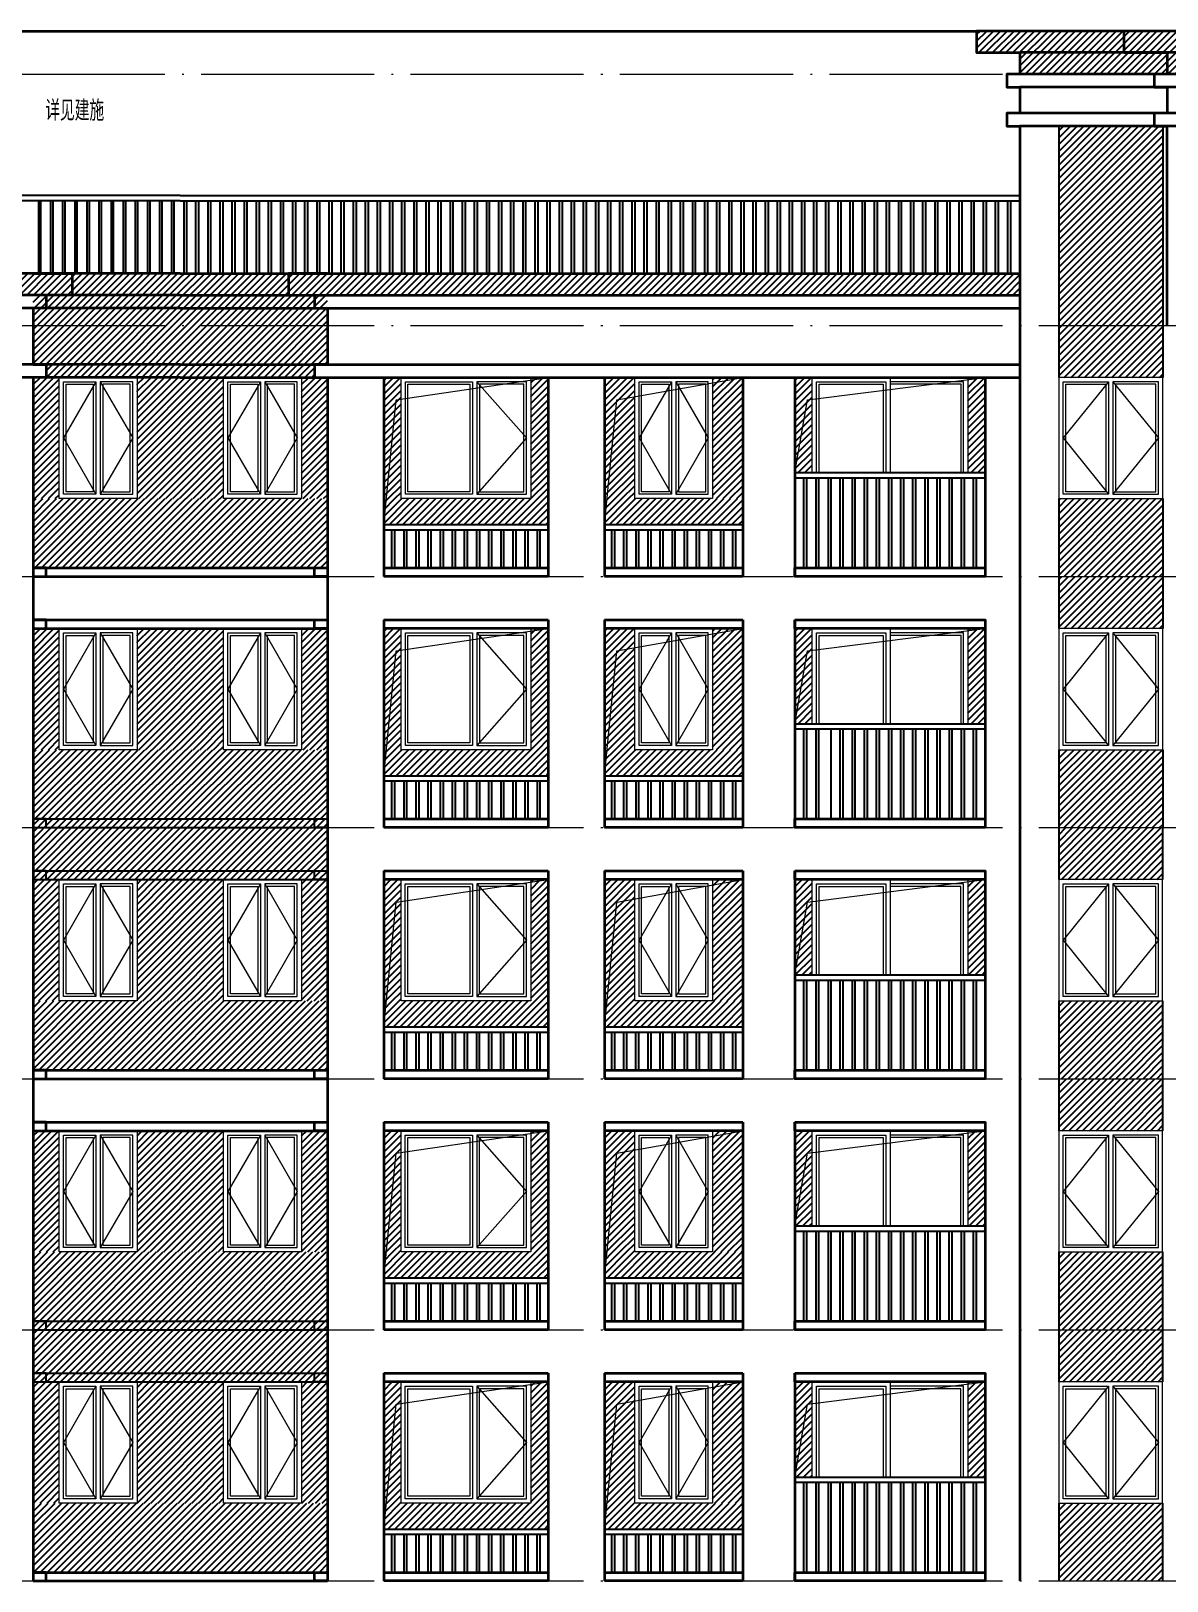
# Model space of a CAD drawing. Extents: x 27938 to 725830, y -209821 to 1628073.
# Drawn here: x 297791 to 310917, y 54940 to 72840 of the extents above; entities that cross this region are included whole.
import ezdxf
from ezdxf.xclip import XClip

# ---------------------------------------------------------------- set-up
doc = ezdxf.new("R2010")
doc.units = 0
doc.header["$LTSCALE"] = 1000
doc.header["$MEASUREMENT"] = 0
doc.header["$XCLIPFRAME"] = 0
doc.linetypes.add('DOTE', pattern=[2.42, 2, -0.2, 0.02, -0.2])
for name, color, linetype in [('3-剖面填充（细）', 250, 'Continuous'), ('PUB_TEXT', 4, 'Continuous'), ('Stair-栏杆', 142, 'Continuous')]:
    doc.layers.add(name, color=color, linetype=linetype)
for name, color, linetype, lineweight in [('DOTE', 19, 'DOTE', 9), ('WINDOW', 144, 'Continuous', 15), ('立面-中轮廓线', 213, 'Continuous', 35), ('立面-普通轮廓', 7, 'Continuous', 18), ('立面-洞口示意', 152, 'Continuous', 13), ('立面-窗开启线', 250, 'Continuous', 13)]:
    doc.layers.add(name, color=color, linetype=linetype, lineweight=lineweight)
doc.styles.add('_TCH_AXIS', font='COMPLEX', dxfattribs={"bigfont": 'GBCBIG'})
pattern_1 = [(45, (-276178.246, 5800), (-39.2886205, 39.2886205), [])]
pattern_2 = [(45, (-276228.246, 5800), (-39.2886205, 39.2886205), [])]
pattern_3 = [(45, (-240617.81, 31264.28), (-39.2886205, 39.2886205), [])]
pattern_4 = [(45, (-240667.81, 31264.28), (-39.2886205, 39.2886205), [])]
pattern_5 = [(45, (-240617.81, 34164.28), (-39.2886205, 39.2886205), [])]
pattern_6 = [(45, (-240667.81, 34164.28), (-39.2886205, 39.2886205), [])]
pattern_7 = [(45, (-151149.965, 23764.28), (-39.2886205, 39.2886205), [])]

# ---------------------------------------------------------------- blocks, each defined once
blk = doc.blocks.new('HFHCDSFFDGD')
at = {"layer": '3-剖面填充（细）'}
h = blk.add_hatch(dxfattribs=at)
h.set_pattern_fill('ANSI31', color=256, scale=35)
h.set_pattern_definition([(45, (-274079.86, 7223), (-39.2886205, 39.2886205), [])])
h.paths.add_polyline_path([(275306, 40476), (275306, 41076), (274106, 41076), (274106, 40476)])
h = blk.add_hatch(dxfattribs=at)
h.set_pattern_fill('ANSI31', color=256, scale=35)
h.set_pattern_definition([(45, (-280729.78, 5723), (-39.2886205, 39.2886205), [])])
h.paths.add_polyline_path([(262556, 39076), (262256, 39076), (262256, 40476), (262556, 40476)])
h = blk.add_hatch(dxfattribs=at)
h.set_pattern_fill('ANSI31', color=256, scale=35)
h.set_pattern_definition([(45, (-279529.876, 5723), (-39.2886205, 39.2886205), [])])
h.paths.add_polyline_path([(264457, 39076), (263456, 39076), (263456, 40476), (264456, 40476)])
h = blk.add_hatch(dxfattribs=at)
h.set_pattern_fill('ANSI31', color=256, scale=35)
h.set_pattern_definition([(45, (-277629.48, 5723), (-39.2886205, 39.2886205), [])])
h.paths.add_polyline_path([(265657, 39076), (265357, 39076), (265356, 40476), (265656, 40476)])
h = blk.add_hatch(dxfattribs=at)
h.set_pattern_fill('ANSI31', color=256, scale=35)
h.set_pattern_definition(pattern_1)
h.paths.add_polyline_path([(266306, 39076), (266506, 39076), (266506, 40476), (266306, 40476)])
h = blk.add_hatch(dxfattribs=at)
h.set_pattern_fill('ANSI31', color=256, scale=35)
h.set_pattern_definition(pattern_1)
h.paths.add_polyline_path([(268006, 39076), (268206, 39076), (268206, 40476), (268006, 40476)])
h = blk.add_hatch(dxfattribs=at)
h.set_pattern_fill('ANSI31', color=256, scale=35)
h.set_pattern_definition(pattern_2)
h.paths.add_polyline_path([(268856, 39076), (269206, 39076), (269206, 40476), (268856, 40476)])
h = blk.add_hatch(dxfattribs=at)
h.set_pattern_fill('ANSI31', color=256, scale=35)
h.set_pattern_definition([(45, (-274978.28, 5800), (-39.2886205, 39.2886205), [])])
h.paths.add_polyline_path([(270106, 39076), (270456, 39076), (270456, 40476), (270106, 40476)])
h = blk.add_hatch(dxfattribs=at)
h.set_pattern_fill('ANSI31', color=256, scale=35)
h.set_pattern_definition([(45, (-274178.246, 5800), (-39.2886205, 39.2886205), [])])
h.paths.add_polyline_path([(271056, 39376), (271256, 39376), (271256, 40476), (271056, 40476)])
h = blk.add_hatch(dxfattribs=at)
h.set_pattern_fill('ANSI31', color=256, scale=35)
h.set_pattern_definition([(45, (-272178.246, 5800), (-39.2886205, 39.2886205), [])])
h.paths.add_polyline_path([(273056, 39376), (273256, 39376), (273256, 40476), (273056, 40476)])
h = blk.add_hatch(dxfattribs=at)
h.set_pattern_fill('ANSI31', color=256, scale=35)
h.set_pattern_definition([(45, (-280729.78, 4923), (-39.2886205, 39.2886205), [])])
h.paths.add_polyline_path([(265657, 38276), (262256, 38276), (262256, 39076), (265656, 39076)])
h = blk.add_hatch(dxfattribs=at)
h.set_pattern_fill('ANSI31', color=256, scale=35)
h.set_pattern_definition(pattern_1)
h.paths.add_polyline_path([(266306, 38776), (268206, 38776), (268206, 39076), (266306, 39076)])
h = blk.add_hatch(dxfattribs=at)
h.set_pattern_fill('ANSI31', color=256, scale=35)
h.set_pattern_definition(pattern_2)
h.paths.add_polyline_path([(268856, 38776), (270456, 38776), (270456, 39076), (268856, 39076)])
h = blk.add_hatch(dxfattribs=at)
h.set_pattern_fill('ANSI31', color=256, scale=35)
h.set_pattern_definition([(45, (-274079.86, 4923), (-39.2886205, 39.2886205), [])])
h.paths.add_polyline_path([(275306, 38176), (275306, 39076), (274107, 39076), (274106, 38176)])
for p, q in [((274106, 41076), (274106, 40476)), ((275306, 41076), (275306, 40476)), ((274106, 39076), (274106, 38176)), ((275306, 39076), (275306, 38176))]:
    blk.add_line(p, q, dxfattribs=at)
blk = doc.blocks.new('A$C318717E3')
at = {"layer": 'WINDOW'}
for points in [[(50, 1350), (425, 1350), (425, 50), (50, 50)], [(850, 1350), (475, 1350), (475, 50), (850, 50)]]:
    blk.add_lwpolyline(points, close=True, dxfattribs=at)
at = {"layer": 'WINDOW', "color": 250}
for points in [[(80, 1320), (395, 1320), (395, 80), (80, 80)], [(820, 1320), (505, 1320), (505, 80), (820, 80)]]:
    blk.add_lwpolyline(points, close=True, dxfattribs=at)
at = {"layer": '立面-普通轮廓'}
blk.add_lwpolyline([(0, 1400), (900, 1400), (900, 0), (0, 0)], close=True, dxfattribs=at)
at = {"layer": '立面-窗开启线', "color": 251, "ltscale": 0.5, "true_color": 0x636466}
for points in [[(425, 1350), (50, 700), (425, 50)], [(475, 1350), (850, 700), (475, 50)]]:
    blk.add_lwpolyline(points, dxfattribs=at)
blk = doc.blocks.new('A$C4731409C')
at = {"layer": 'WINDOW'}
for points in [[(-1450, 1350), (-675, 1350), (-675, 50), (-1450, 50)], [(-50, 1350), (-625, 1350), (-625, 50), (-50, 50)]]:
    blk.add_lwpolyline(points, close=True, dxfattribs=at)
at = {"layer": 'WINDOW', "color": 250}
for points in [[(-1420, 1320), (-705, 1320), (-705, 80), (-1420, 80)], [(-80, 1320), (-595, 1320), (-595, 80), (-80, 80)]]:
    blk.add_lwpolyline(points, close=True, dxfattribs=at)
at = {"layer": '立面-普通轮廓'}
blk.add_lwpolyline([(-1500, 1400), (0, 1400), (0, 0), (-1500, 0)], close=True, dxfattribs=at)
at = {"layer": '立面-窗开启线', "color": 251, "ltscale": 0.5, "true_color": 0x636466}
blk.add_lwpolyline([(-625, 1350), (-50, 700), (-625, 50)], dxfattribs=at)
blk = doc.blocks.new('A$C2CF43C8D')
at = {"layer": 'WINDOW'}
blk.add_line((900, 2300), (900, 0), dxfattribs=at)
for points in [[(50, 2250), (850, 2250), (850, 50), (50, 50)], [(1750, 2250), (900, 2250), (900, 50), (1750, 50)]]:
    blk.add_lwpolyline(points, close=True, dxfattribs=at)
at = {"layer": 'WINDOW', "color": 250}
blk.add_lwpolyline([(80, 2220), (820, 2220), (820, 80), (80, 80)], close=True, dxfattribs=at)
blk.add_lwpolyline([(900, 80), (1720, 80), (1720, 2220), (900, 2220)], dxfattribs=at)
at = {"layer": '立面-普通轮廓'}
blk.add_lwpolyline([(0, 2300), (1800, 2300), (1800, 0), (0, 0)], close=True, dxfattribs=at)
blk = doc.blocks.new('A$C1B273453')
at = {"layer": 'WINDOW'}
for points in [[(50, 1350), (575, 1350), (575, 50), (50, 50)], [(1150, 1350), (625, 1350), (625, 50), (1150, 50)]]:
    blk.add_lwpolyline(points, close=True, dxfattribs=at)
at = {"layer": 'WINDOW', "color": 250}
for points in [[(80, 1320), (545, 1320), (545, 80), (80, 80)], [(1120, 1320), (655, 1320), (655, 80), (1120, 80)]]:
    blk.add_lwpolyline(points, close=True, dxfattribs=at)
at = {"layer": '立面-普通轮廓'}
blk.add_lwpolyline([(1200, 1400), (0, 1400), (0, 0), (1200, 0)], close=True, dxfattribs=at)
at = {"layer": '立面-窗开启线', "color": 251, "ltscale": 0.5, "true_color": 0x636466}
for points in [[(575, 1350), (50, 700), (575, 50)], [(625, 1350), (1150, 700), (625, 50)]]:
    blk.add_lwpolyline(points, dxfattribs=at)
blk = doc.blocks.new('HFGHFHFHF')
at = {"layer": 'Stair-栏杆'}
for p, q in [((271056, 39376), (273256, 39376)), ((271056, 39316), (273256, 39316)), ((266306, 38776), (268206, 38776)), ((266306, 38716), (268206, 38716)), ((268856, 38776), (270456, 38776)), ((268856, 38716), (270456, 38716))]:
    blk.add_line(p, q, dxfattribs=at)
for points in [[(271161, 38276), (271161, 39316)], [(271191, 39316), (271191, 38276)], [(271301, 38276), (271301, 39316)], [(271331, 39316), (271331, 38276)], [(271441, 39316), (271441, 38276)], [(271471, 39316), (271471, 38276)], [(271581, 38276), (271581, 39316)], [(271611, 39316), (271611, 38276)], [(271721, 38276), (271721, 39316)], [(271751, 39316), (271751, 38276)], [(271861, 38276), (271861, 39316)], [(271891, 39316), (271891, 38276)], [(272001, 38276), (272001, 39316)], [(272031, 39316), (272031, 38276)], [(272141, 38276), (272141, 39316)], [(272171, 39316), (272171, 38276)], [(272281, 38276), (272281, 39316)], [(272311, 39316), (272311, 38276)], [(272421, 38276), (272421, 39316)], [(272451, 39316), (272451, 38276)], [(272561, 38276), (272561, 39316)], [(272591, 39316), (272591, 38276)], [(272701, 38276), (272701, 39316)], [(272731, 39316), (272731, 38276)], [(272841, 38276), (272841, 39316)], [(272871, 39316), (272871, 38276)], [(272981, 38276), (272981, 39316)], [(273011, 39316), (273011, 38276)], [(273121, 38276), (273121, 39316)], [(273151, 39316), (273151, 38276)], [(266401, 38276), (266401, 38716)], [(266431, 38716), (266431, 38276)], [(266541, 38276), (266541, 38716)], [(266571, 38716), (266571, 38276)], [(266681, 38276), (266681, 38716)], [(266711, 38716), (266711, 38276)], [(266821, 38276), (266821, 38716)], [(266851, 38716), (266851, 38276)], [(266961, 38276), (266961, 38716)], [(266991, 38716), (266991, 38276)], [(267101, 38276), (267101, 38716)], [(267131, 38716), (267131, 38276)], [(267241, 38276), (267241, 38716)], [(267271, 38716), (267271, 38276)], [(267381, 38276), (267381, 38716)], [(267411, 38716), (267411, 38276)], [(267521, 38276), (267521, 38716)], [(267551, 38716), (267551, 38276)], [(267661, 38276), (267661, 38716)], [(267691, 38716), (267691, 38276)], [(267801, 38276), (267801, 38716)], [(267831, 38716), (267831, 38276)], [(267941, 38276), (267941, 38716)], [(267971, 38716), (267971, 38276)], [(268081, 38276), (268081, 38716)], [(268111, 38716), (268111, 38276)], [(268941, 38276), (268941, 38716)], [(268971, 38716), (268971, 38276)], [(269081, 38276), (269081, 38716)], [(269111, 38716), (269111, 38276)], [(269221, 38276), (269221, 38716)], [(269251, 38716), (269251, 38276)], [(269361, 38276), (269361, 38716)], [(269391, 38716), (269391, 38276)], [(269501, 38276), (269501, 38716)], [(269531, 38716), (269531, 38276)], [(269641, 38276), (269641, 38716)], [(269671, 38716), (269671, 38276)], [(269781, 38276), (269781, 38716)], [(269811, 38716), (269811, 38276)], [(269921, 38276), (269921, 38716)], [(269951, 38716), (269951, 38276)], [(270061, 38276), (270061, 38716)], [(270091, 38716), (270091, 38276)], [(270201, 38276), (270201, 38716)], [(270231, 38716), (270231, 38276)], [(270341, 38276), (270341, 38716)], [(270371, 38716), (270371, 38276)]]:
    blk.add_lwpolyline(points, dxfattribs=at)
at = {"layer": '立面-中轮廓线'}
for p, q in [((262256, 41076), (262256, 38176)), ((265656, 41076), (265656, 38176)), ((273656, 41076), (273656, 38176)), ((266306, 40576), (266306, 38176)), ((268206, 40576), (268206, 38176)), ((268856, 40576), (268856, 38176)), ((270456, 40576), (270456, 38176)), ((271056, 40576), (271056, 38176)), ((273256, 40576), (273256, 38176))]:
    blk.add_line(p, q, dxfattribs=at)
for points in [[(266306, 40576), (268206, 40576)], [(268206, 40476), (266306, 40476)], [(268856, 40576), (270456, 40576)], [(270456, 40476), (268856, 40476)], [(266306, 38276), (268206, 38276)], [(268206, 38176), (266306, 38176)], [(268856, 38276), (270456, 38276)], [(270456, 38176), (268856, 38176)]]:
    blk.add_lwpolyline(points, dxfattribs=at)
for points in [[(271056, 40576), (273256, 40576), (273256, 40476), (271056, 40476)], [(271056, 38276), (273256, 38276), (273256, 38176), (271056, 38176)]]:
    blk.add_lwpolyline(points, close=True, dxfattribs=at)
for name, p in [('A$C318717E3', (262556, 39076)), ('A$C318717E3', (264456, 39076)), ('A$C4731409C', (268006, 39076)), ('A$C318717E3', (269206, 39076)), ('A$C1B273453', (274106, 39076))]:
    blk.add_blockref(name, p)
ref = blk.add_blockref('A$C2CF43C8D', (271256, 38176))
XClip(ref).set_block_clipping_path([(0, 1199.9999183439), (1800.0002853817, 2300.0000000003)])

msp = doc.modelspace()

# ---------------------------------------------------------------- hatches: boundary and pattern name
at = {"layer": '3-剖面填充（细）'}
h = msp.add_hatch(dxfattribs=at)
h.set_pattern_fill('ANSI31', color=256, scale=35)
h.set_pattern_definition([(45, (-141249.87, 26564.31), (-39.2886205, 39.2886205), [])])
h.paths.add_polyline_path([(317216.5, 72340.3), (309216.7, 72340.3), (309216.7, 72590.3), (308716.7, 72590.3), (308716.7, 72840.3), (317716.5, 72840.3), (317716.5, 72590.3), (317216.5, 72590.3)])
h = msp.add_hatch(dxfattribs=at)
h.set_pattern_fill('ANSI31', color=256, scale=35)
h.set_pattern_definition([(45, (-238519.29, 35587.28), (-39.2886205, 39.2886205), [])])
h.paths.add_polyline_path([(310866.7, 68840.3), (310866.7, 71740.3), (309667.1, 71740.3), (309666.3, 68840.3)])
h = msp.add_hatch(dxfattribs=at)
h.set_pattern_fill('ANSI31', color=256, scale=35)
h.set_pattern_definition(pattern_7)
h.paths.add_polyline_path([(290016.6, 70040.3), (289816.6, 69790.3), (289816.6, 69790.3)])
h.paths.add_polyline_path([(289816.6, 70040.3), (289816.6, 69790.3), (297816.5, 69790.3), (297816.5, 68990.3), (297966.5, 68990.3), (297966.5, 68840.3), (299516.6, 68840.3), (299516.6, 70040.3)])
h = msp.add_hatch(dxfattribs=at)
h.set_pattern_fill('ANSI31', color=256, scale=35)
h.set_pattern_definition(pattern_7)
h.paths.add_polyline_path([(309016.6, 70040.3), (309216.6, 69790.3), (309216.6, 69790.3)])
h.paths.add_polyline_path([(309216.7, 69790.3), (309216.7, 70040.3), (299516.6, 70040.3), (299516.6, 68840.3), (310916.6, 68840.3), (301216.6, 68840.3), (301066.6, 68840.3), (301066.6, 68990.3), (301216.6, 68990.3), (301216.6, 69790.3)])
h = msp.add_hatch(dxfattribs=at)
h.set_pattern_fill('ANSI31', color=256, scale=35)
h.set_pattern_definition([(45, (-245169.34, 34087.28), (-39.2886205, 39.2886205), [])])
h.paths.add_polyline_path([(298116.8, 67440.3), (297816.9, 67440.3), (297816.1, 68840.3), (298116.1, 68840.3)])
h = msp.add_hatch(dxfattribs=at)
h.set_pattern_fill('ANSI31', color=256, scale=35)
h.set_pattern_definition([(45, (-243969.44, 34087.28), (-39.2886205, 39.2886205), [])])
h.paths.add_polyline_path([(300017.1, 67440.3), (299016.8, 67440.3), (299016.1, 68840.3), (300016.3, 68840.3)])
h = msp.add_hatch(dxfattribs=at)
h.set_pattern_fill('ANSI31', color=256, scale=35)
h.set_pattern_definition([(45, (-242069.04, 34087.28), (-39.2886205, 39.2886205), [])])
h.paths.add_polyline_path([(301217.1, 67440.3), (300917.2, 67440.3), (300916.4, 68840.3), (301216.4, 68840.3)])
h = msp.add_hatch(dxfattribs=at)
h.set_pattern_fill('ANSI31', color=256, scale=35)
h.set_pattern_definition(pattern_5)
h.paths.add_polyline_path([(301866.6, 67440.3), (302066.6, 67440.3), (302066.6, 68840.3), (301866.6, 68840.3)])
h = msp.add_hatch(dxfattribs=at)
h.set_pattern_fill('ANSI31', color=256, scale=35)
h.set_pattern_definition(pattern_5)
h.paths.add_polyline_path([(303566.6, 67440.3), (303766.6, 67440.3), (303766.6, 68840.3), (303566.6, 68840.3)])
h = msp.add_hatch(dxfattribs=at)
h.set_pattern_fill('ANSI31', color=256, scale=35)
h.set_pattern_definition(pattern_6)
h.paths.add_polyline_path([(304416.6, 67440.3), (304766.6, 67440.3), (304766.6, 68840.3), (304416.6, 68840.3)])
h = msp.add_hatch(dxfattribs=at)
h.set_pattern_fill('ANSI31', color=256, scale=35)
h.set_pattern_definition([(45, (-239417.84, 34164.28), (-39.2886205, 39.2886205), [])])
h.paths.add_polyline_path([(305666.6, 67440.3), (306016.5, 67440.3), (306016.5, 68840.3), (305666.6, 68840.3)])
h = msp.add_hatch(dxfattribs=at)
h.set_pattern_fill('ANSI31', color=256, scale=35)
h.set_pattern_definition([(45, (-238617.81, 34164.28), (-39.2886205, 39.2886205), [])])
h.paths.add_polyline_path([(306616.6, 67740.3), (306816.6, 67740.3), (306816.6, 68840.3), (306616.6, 68840.3)])
h = msp.add_hatch(dxfattribs=at)
h.set_pattern_fill('ANSI31', color=256, scale=35)
h.set_pattern_definition([(45, (-236617.81, 34164.28), (-39.2886205, 39.2886205), [])])
h.paths.add_polyline_path([(308616.6, 67740.3), (308816.6, 67740.3), (308816.6, 68840.3), (308616.6, 68840.3)])
h = msp.add_hatch(dxfattribs=at)
h.set_pattern_fill('ANSI31', color=256, scale=35)
h.set_pattern_definition([(45, (-245169.34, 33287.28), (-39.2886205, 39.2886205), [])])
h.paths.add_polyline_path([(301217, 66640.3), (297816.9, 66640.3), (297816.1, 67440.3), (301216.2, 67440.3)])
h = msp.add_hatch(dxfattribs=at)
h.set_pattern_fill('ANSI31', color=256, scale=35)
h.set_pattern_definition(pattern_5)
h.paths.add_polyline_path([(301866.6, 67140.3), (303766.6, 67140.3), (303766.6, 67440.3), (301866.6, 67440.3)])
h = msp.add_hatch(dxfattribs=at)
h.set_pattern_fill('ANSI31', color=256, scale=35)
h.set_pattern_definition(pattern_6)
h.paths.add_polyline_path([(304416.6, 67140.3), (306016.6, 67140.3), (306016.6, 67440.3), (304416.6, 67440.3)])
h = msp.add_hatch(dxfattribs=at)
h.set_pattern_fill('ANSI31', color=256, scale=35)
h.set_pattern_definition([(45, (-238519.42, 33287.28), (-39.2886205, 39.2886205), [])])
h.paths.add_polyline_path([(310866.6, 66540.3), (310866.6, 67440.3), (309667, 67440.3), (309666.2, 66540.3)])
h = msp.add_hatch(dxfattribs=at)
h.set_pattern_fill('ANSI31', color=256, scale=35)
h.set_pattern_definition([(45, (-238519.42, 32687.28), (-39.2886205, 39.2886205), [])])
h.paths.add_polyline_path([(310866.6, 65940.3), (310866.6, 66540.3), (309666.7, 66540.3), (309666.2, 65940.3)])
h = msp.add_hatch(dxfattribs=at)
h.set_pattern_fill('ANSI31', color=256, scale=35)
h.set_pattern_definition([(45, (-245169.34, 31187.28), (-39.2886205, 39.2886205), [])])
h.paths.add_polyline_path([(298116.8, 64540.3), (297816.9, 64540.3), (297816.1, 65940.3), (298116.1, 65940.3)])
h = msp.add_hatch(dxfattribs=at)
h.set_pattern_fill('ANSI31', color=256, scale=35)
h.set_pattern_definition([(45, (-243969.44, 31187.28), (-39.2886205, 39.2886205), [])])
h.paths.add_polyline_path([(300017.1, 64540.3), (299016.8, 64540.3), (299016.1, 65940.3), (300016.3, 65940.3)])
h = msp.add_hatch(dxfattribs=at)
h.set_pattern_fill('ANSI31', color=256, scale=35)
h.set_pattern_definition([(45, (-242069.04, 31187.28), (-39.2886205, 39.2886205), [])])
h.paths.add_polyline_path([(301217.1, 64540.3), (300917.2, 64540.3), (300916.4, 65940.3), (301216.4, 65940.3)])
h = msp.add_hatch(dxfattribs=at)
h.set_pattern_fill('ANSI31', color=256, scale=35)
h.set_pattern_definition(pattern_3)
h.paths.add_polyline_path([(301866.6, 64540.3), (302066.6, 64540.3), (302066.6, 65940.3), (301866.6, 65940.3)])
h = msp.add_hatch(dxfattribs=at)
h.set_pattern_fill('ANSI31', color=256, scale=35)
h.set_pattern_definition(pattern_3)
h.paths.add_polyline_path([(303566.6, 64540.3), (303766.6, 64540.3), (303766.6, 65940.3), (303566.6, 65940.3)])
h = msp.add_hatch(dxfattribs=at)
h.set_pattern_fill('ANSI31', color=256, scale=35)
h.set_pattern_definition(pattern_4)
h.paths.add_polyline_path([(304416.6, 64540.3), (304766.6, 64540.3), (304766.6, 65940.3), (304416.6, 65940.3)])
h = msp.add_hatch(dxfattribs=at)
h.set_pattern_fill('ANSI31', color=256, scale=35)
h.set_pattern_definition([(45, (-239417.84, 31264.28), (-39.2886205, 39.2886205), [])])
h.paths.add_polyline_path([(305666.6, 64540.3), (306016.5, 64540.3), (306016.5, 65940.3), (305666.6, 65940.3)])
h = msp.add_hatch(dxfattribs=at)
h.set_pattern_fill('ANSI31', color=256, scale=35)
h.set_pattern_definition([(45, (-238617.81, 31264.28), (-39.2886205, 39.2886205), [])])
h.paths.add_polyline_path([(306616.6, 64840.3), (306816.6, 64840.3), (306816.6, 65940.3), (306616.6, 65940.3)])
h = msp.add_hatch(dxfattribs=at)
h.set_pattern_fill('ANSI31', color=256, scale=35)
h.set_pattern_definition([(45, (-236617.81, 31264.28), (-39.2886205, 39.2886205), [])])
h.paths.add_polyline_path([(308616.6, 64840.3), (308816.6, 64840.3), (308816.6, 65940.3), (308616.6, 65940.3)])
h = msp.add_hatch(dxfattribs=at)
h.set_pattern_fill('ANSI31', color=256, scale=35)
h.set_pattern_definition([(45, (-245169.34, 30387.28), (-39.2886205, 39.2886205), [])])
h.paths.add_polyline_path([(301217, 63740.3), (297816.9, 63740.3), (297816.1, 64540.3), (301216.2, 64540.3)])
h = msp.add_hatch(dxfattribs=at)
h.set_pattern_fill('ANSI31', color=256, scale=35)
h.set_pattern_definition(pattern_3)
h.paths.add_polyline_path([(301866.6, 64240.3), (303766.6, 64240.3), (303766.6, 64540.3), (301866.6, 64540.3)])
h = msp.add_hatch(dxfattribs=at)
h.set_pattern_fill('ANSI31', color=256, scale=35)
h.set_pattern_definition(pattern_4)
h.paths.add_polyline_path([(304416.6, 64240.3), (306016.6, 64240.3), (306016.6, 64540.3), (304416.6, 64540.3)])
h = msp.add_hatch(dxfattribs=at)
h.set_pattern_fill('ANSI31', color=256, scale=35)
h.set_pattern_definition([(45, (-238519.42, 30387.28), (-39.2886205, 39.2886205), [])])
h.paths.add_polyline_path([(310866.6, 63640.3), (310866.6, 64540.3), (309667, 64540.3), (309666.2, 63640.3)])
h = msp.add_hatch(dxfattribs=at)
h.set_pattern_fill('ANSI31', color=256, scale=35)
h.set_pattern_definition([(45, (-238267.88, 33464.28), (-39.2886205, 39.2886205), [])])
h.paths.add_polyline_path([(297816.5, 63040.3), (301216.5, 63040.3), (301216.5, 63740.3), (297816.5, 63740.3)])
h = msp.add_hatch(dxfattribs=at)
h.set_pattern_fill('ANSI31', color=256, scale=35)
h.set_pattern_definition([(45, (-238267.88, 27664.28), (-39.2886205, 39.2886205), [])])
h.paths.add_polyline_path([(297816.5, 57240.3), (301216.5, 57240.3), (301216.5, 57940.3), (297816.5, 57940.3)])

# ---------------------------------------------------------------- linework, layer by layer
at = {"color": 7}
for p, q in [((297816.5, 63740.3), (301216.5, 63740.3)), ((297816.5, 63640.3), (301216.5, 63640.3)), ((297816.5, 63140.3), (301216.5, 63140.3)), ((297816.5, 63040.3), (301216.5, 63040.3)), ((297816.5, 57940.3), (301216.5, 57940.3)), ((297816.5, 57840.3), (301216.5, 57840.3)), ((297816.5, 57340.3), (301216.5, 57340.3)), ((297816.5, 57240.3), (301216.5, 57240.3))]:
    msp.add_line(p, q, dxfattribs=at)
for points in [[(297816.5, 63640.3), (297966.5, 63640.3), (297966.5, 63740.3), (297816.5, 63740.3)], [(301216.7, 63640.3), (301066.7, 63640.3), (301066.7, 63740.3), (301216.7, 63740.3)], [(297816.5, 63040.3), (297966.5, 63040.3), (297966.5, 63140.3), (297816.5, 63140.3)], [(301216.7, 63040.3), (301066.7, 63040.3), (301066.7, 63140.3), (301216.7, 63140.3)], [(297816.5, 57840.3), (297966.5, 57840.3), (297966.5, 57940.3), (297816.5, 57940.3)], [(301216.7, 57840.3), (301066.7, 57840.3), (301066.7, 57940.3), (301216.7, 57940.3)], [(297816.5, 57240.3), (297966.5, 57240.3), (297966.5, 57340.3), (297816.5, 57340.3)], [(301216.7, 57240.3), (301066.7, 57240.3), (301066.7, 57340.3), (301216.7, 57340.3)]]:
    msp.add_lwpolyline(points, dxfattribs=at)
at = {"layer": '3-剖面填充（细）'}
for p, q in [((309666.7, 71740.3), (309666.7, 68840.3)), ((310866.7, 71740.3), (310866.7, 68840.3)), ((309666.6, 67440.3), (309666.6, 66540.3)), ((310866.6, 67440.3), (310866.6, 66540.3)), ((309666.6, 66540.3), (309666.6, 65940.3)), ((310866.6, 66540.3), (310866.6, 65940.3)), ((309666.6, 64540.3), (309666.6, 63640.3)), ((310866.6, 64540.3), (310866.6, 63640.3))]:
    msp.add_line(p, q, dxfattribs=at)
at = {"layer": 'DOTE', "linetype": 'DOTE'}
for p, q in [((270716.6, 72340.3), (328516.6, 72340.3)), ((270716.6, 69440.3), (328516.6, 69440.3)), ((270716.6, 69440.3), (328516.6, 69440.3)), ((270716.6, 66540.3), (328516.6, 66540.3)), ((270716.6, 63640.3), (328516.6, 63640.3)), ((270716.6, 60740.3), (328516.6, 60740.3)), ((270716.6, 57840.3), (328516.6, 57840.3)), ((270716.6, 54940.3), (328516.6, 54940.3))]:
    msp.add_line(p, q, dxfattribs=at)
at = {"layer": 'Stair-栏杆'}
for p, q in [((299516.6, 70940.3), (289816.6, 70940.3)), ((299516.6, 70940.3), (309216.7, 70940.3)), ((299516.6, 70880.3), (289816.6, 70880.3)), ((299516.6, 70880.3), (309216.7, 70880.3)), ((306616.7, 67740.3), (308816.7, 67740.3)), ((306616.7, 67680.3), (308816.7, 67680.3)), ((301866.8, 67140.3), (303766.8, 67140.3)), ((304416.7, 67140.3), (306016.7, 67140.3)), ((301866.8, 67080.3), (303766.8, 67080.3)), ((304416.7, 67080.3), (306016.7, 67080.3)), ((306616.7, 64840.3), (308816.7, 64840.3)), ((306616.7, 64780.3), (308816.7, 64780.3)), ((301866.8, 64240.3), (303766.8, 64240.3)), ((301866.8, 64180.3), (303766.8, 64180.3)), ((304416.7, 64240.3), (306016.7, 64240.3)), ((304416.7, 64180.3), (306016.7, 64180.3))]:
    msp.add_line(p, q, dxfattribs=at)
for points in [[(297876.6, 70880.3), (297876.6, 70040.3)], [(297906.6, 70040.3), (297906.6, 70880.3)], [(298016.6, 70880.3), (298016.6, 70040.3)], [(298046.6, 70040.3), (298046.6, 70880.3)], [(298156.6, 70880.3), (298156.6, 70040.3)], [(298186.6, 70040.3), (298186.6, 70880.3)], [(298296.6, 70880.3), (298296.6, 70040.3)], [(298326.6, 70040.3), (298326.6, 70880.3)], [(298436.6, 70880.3), (298436.6, 70040.3)], [(298466.6, 70040.3), (298466.6, 70880.3)], [(298576.6, 70880.3), (298576.6, 70040.3)], [(298606.6, 70040.3), (298606.6, 70880.3)], [(298716.6, 70880.3), (298716.6, 70040.3)], [(298746.6, 70040.3), (298746.6, 70880.3)], [(298856.6, 70880.3), (298856.6, 70040.3)], [(298886.6, 70040.3), (298886.6, 70880.3)], [(298996.6, 70880.3), (298996.6, 70040.3)], [(299026.6, 70040.3), (299026.6, 70880.3)], [(299136.6, 70880.3), (299136.6, 70040.3)], [(299166.6, 70040.3), (299166.6, 70880.3)], [(299276.6, 70880.3), (299276.6, 70040.3)], [(299306.6, 70040.3), (299306.6, 70880.3)], [(299416.6, 70880.3), (299416.6, 70040.3)], [(299446.6, 70040.3), (299446.6, 70880.3)], [(299556.6, 70880.3), (299556.6, 70040.3)], [(299586.6, 70880.3), (299586.6, 70040.3)], [(299696.6, 70040.3), (299696.6, 70880.3)], [(299726.6, 70880.3), (299726.6, 70040.3)], [(299836.6, 70040.3), (299836.6, 70880.3)], [(299866.6, 70880.3), (299866.6, 70040.3)], [(299976.6, 70040.3), (299976.6, 70880.3)], [(300006.6, 70880.3), (300006.6, 70040.3)], [(300116.6, 70040.3), (300116.6, 70880.3)], [(300146.6, 70880.3), (300146.6, 70040.3)], [(300256.6, 70040.3), (300256.6, 70880.3)], [(300286.6, 70880.3), (300286.6, 70040.3)], [(300396.6, 70040.3), (300396.6, 70880.3)], [(300426.6, 70880.3), (300426.6, 70040.3)], [(300536.6, 70040.3), (300536.6, 70880.3)], [(300566.6, 70880.3), (300566.6, 70040.3)], [(300676.6, 70040.3), (300676.6, 70880.3)], [(300706.6, 70880.3), (300706.6, 70040.3)], [(300816.6, 70040.3), (300816.6, 70880.3)], [(300846.6, 70880.3), (300846.6, 70040.3)], [(300956.6, 70040.3), (300956.6, 70880.3)], [(300986.6, 70880.3), (300986.6, 70040.3)], [(301096.6, 70040.3), (301096.6, 70880.3)], [(301126.6, 70880.3), (301126.6, 70040.3)], [(301236.6, 70040.3), (301236.6, 70880.3)], [(301266.6, 70880.3), (301266.6, 70040.3)], [(301376.6, 70040.3), (301376.6, 70880.3)], [(301406.6, 70880.3), (301406.6, 70040.3)], [(301516.6, 70040.3), (301516.6, 70880.3)], [(301546.6, 70880.3), (301546.6, 70040.3)], [(301656.6, 70040.3), (301656.6, 70880.3)], [(301686.6, 70880.3), (301686.6, 70040.3)], [(301796.6, 70040.3), (301796.6, 70880.3)], [(301826.6, 70880.3), (301826.6, 70040.3)], [(301936.6, 70040.3), (301936.6, 70880.3)], [(301966.6, 70880.3), (301966.6, 70040.3)], [(302076.6, 70040.3), (302076.6, 70880.3)], [(302106.6, 70880.3), (302106.6, 70040.3)], [(302216.6, 70040.3), (302216.6, 70880.3)], [(302246.6, 70880.3), (302246.6, 70040.3)], [(302356.6, 70040.3), (302356.6, 70880.3)], [(302386.6, 70880.3), (302386.6, 70040.3)], [(302496.6, 70040.3), (302496.6, 70880.3)], [(302526.6, 70880.3), (302526.6, 70040.3)], [(302636.6, 70040.3), (302636.6, 70880.3)], [(302666.6, 70880.3), (302666.6, 70040.3)], [(302776.6, 70040.3), (302776.6, 70880.3)], [(302806.6, 70880.3), (302806.6, 70040.3)], [(302916.6, 70040.3), (302916.6, 70880.3)], [(302946.6, 70880.3), (302946.6, 70040.3)], [(303056.6, 70040.3), (303056.6, 70880.3)], [(303086.6, 70880.3), (303086.6, 70040.3)], [(303196.6, 70040.3), (303196.6, 70880.3)], [(303226.6, 70880.3), (303226.6, 70040.3)], [(303336.6, 70040.3), (303336.6, 70880.3)], [(303366.6, 70880.3), (303366.6, 70040.3)], [(303476.6, 70040.3), (303476.6, 70880.3)], [(303506.6, 70880.3), (303506.6, 70040.3)], [(303616.6, 70040.3), (303616.6, 70880.3)], [(303646.6, 70880.3), (303646.6, 70040.3)], [(303756.6, 70040.3), (303756.6, 70880.3)], [(303786.6, 70880.3), (303786.6, 70040.3)], [(303896.6, 70040.3), (303896.6, 70880.3)], [(303926.6, 70880.3), (303926.6, 70040.3)], [(304036.6, 70040.3), (304036.6, 70880.3)], [(304066.6, 70880.3), (304066.6, 70040.3)], [(304176.6, 70040.3), (304176.6, 70880.3)], [(304206.6, 70880.3), (304206.6, 70040.3)], [(304316.6, 70040.3), (304316.6, 70880.3)], [(304346.6, 70880.3), (304346.6, 70040.3)], [(304456.6, 70040.3), (304456.6, 70880.3)], [(304486.6, 70880.3), (304486.6, 70040.3)], [(304596.6, 70040.3), (304596.6, 70880.3)], [(304626.6, 70880.3), (304626.6, 70040.3)], [(304736.6, 70040.3), (304736.6, 70880.3)], [(304766.6, 70880.3), (304766.6, 70040.3)], [(304876.6, 70040.3), (304876.6, 70880.3)], [(304906.6, 70880.3), (304906.6, 70040.3)], [(305016.6, 70040.3), (305016.6, 70880.3)], [(305046.6, 70880.3), (305046.6, 70040.3)], [(305156.6, 70040.3), (305156.6, 70880.3)], [(305186.6, 70880.3), (305186.6, 70040.3)], [(305296.6, 70040.3), (305296.6, 70880.3)], [(305326.6, 70880.3), (305326.6, 70040.3)], [(305436.6, 70040.3), (305436.6, 70880.3)], [(305466.6, 70880.3), (305466.6, 70040.3)], [(305576.6, 70040.3), (305576.6, 70880.3)], [(305606.6, 70880.3), (305606.6, 70040.3)], [(305716.6, 70040.3), (305716.6, 70880.3)], [(305746.6, 70880.3), (305746.6, 70040.3)], [(305856.6, 70040.3), (305856.6, 70880.3)], [(305886.6, 70880.3), (305886.6, 70040.3)], [(305996.6, 70040.3), (305996.6, 70880.3)], [(306026.6, 70880.3), (306026.6, 70040.3)], [(306136.6, 70040.3), (306136.6, 70880.3)], [(306166.6, 70880.3), (306166.6, 70040.3)], [(306276.6, 70040.3), (306276.6, 70880.3)], [(306306.6, 70880.3), (306306.6, 70040.3)], [(306416.6, 70040.3), (306416.6, 70880.3)], [(306446.6, 70880.3), (306446.6, 70040.3)], [(306556.6, 70040.3), (306556.6, 70880.3)], [(306586.6, 70880.3), (306586.6, 70040.3)], [(306696.6, 70040.3), (306696.6, 70880.3)], [(306726.6, 70880.3), (306726.6, 70040.3)], [(306836.6, 70040.3), (306836.6, 70880.3)], [(306866.6, 70880.3), (306866.6, 70040.3)], [(306976.6, 70040.3), (306976.6, 70880.3)], [(307006.6, 70880.3), (307006.6, 70040.3)], [(307116.6, 70040.3), (307116.6, 70880.3)], [(307146.6, 70880.3), (307146.6, 70040.3)], [(307256.6, 70040.3), (307256.6, 70880.3)], [(307286.6, 70880.3), (307286.6, 70040.3)], [(307396.6, 70040.3), (307396.6, 70880.3)], [(307426.6, 70880.3), (307426.6, 70040.3)], [(307536.6, 70040.3), (307536.6, 70880.3)], [(307566.6, 70880.3), (307566.6, 70040.3)], [(307676.6, 70040.3), (307676.6, 70880.3)], [(307706.6, 70880.3), (307706.6, 70040.3)], [(307816.6, 70040.3), (307816.6, 70880.3)], [(307846.6, 70880.3), (307846.6, 70040.3)], [(307956.6, 70040.3), (307956.6, 70880.3)], [(307986.6, 70880.3), (307986.6, 70040.3)], [(308096.6, 70040.3), (308096.6, 70880.3)], [(308126.6, 70880.3), (308126.6, 70040.3)], [(308236.6, 70040.3), (308236.6, 70880.3)], [(308266.6, 70880.3), (308266.6, 70040.3)], [(308376.6, 70040.3), (308376.6, 70880.3)], [(308406.6, 70880.3), (308406.6, 70040.3)], [(308516.6, 70040.3), (308516.6, 70880.3)], [(308546.6, 70880.3), (308546.6, 70040.3)], [(308656.6, 70040.3), (308656.6, 70880.3)], [(308686.6, 70880.3), (308686.6, 70040.3)], [(308796.6, 70040.3), (308796.6, 70880.3)], [(308826.6, 70880.3), (308826.6, 70040.3)], [(308936.6, 70040.3), (308936.6, 70880.3)], [(308966.6, 70880.3), (308966.6, 70040.3)], [(309076.6, 70040.3), (309076.6, 70880.3)], [(309106.6, 70880.3), (309106.6, 70040.3)], [(306721.7, 66640.3), (306721.7, 67680.3)], [(306751.7, 67680.3), (306751.7, 66640.3)], [(306861.7, 66640.3), (306861.7, 67680.3)], [(306891.7, 67680.3), (306891.7, 66640.3)], [(307001.7, 67680.3), (307001.7, 66640.3)], [(307031.7, 67680.3), (307031.7, 66640.3)], [(307141.7, 66640.3), (307141.7, 67680.3)], [(307171.7, 67680.3), (307171.7, 66640.3)], [(307281.7, 66640.3), (307281.7, 67680.3)], [(307311.7, 67680.3), (307311.7, 66640.3)], [(307421.7, 66640.3), (307421.7, 67680.3)], [(307451.7, 67680.3), (307451.7, 66640.3)], [(307561.7, 66640.3), (307561.7, 67680.3)], [(307591.7, 67680.3), (307591.7, 66640.3)], [(307701.7, 66640.3), (307701.7, 67680.3)], [(307731.7, 67680.3), (307731.7, 66640.3)], [(307841.7, 66640.3), (307841.7, 67680.3)], [(307871.7, 67680.3), (307871.7, 66640.3)], [(307981.7, 66640.3), (307981.7, 67680.3)], [(308011.7, 67680.3), (308011.7, 66640.3)], [(308121.7, 66640.3), (308121.7, 67680.3)], [(308151.7, 67680.3), (308151.7, 66640.3)], [(308261.7, 66640.3), (308261.7, 67680.3)], [(308291.7, 67680.3), (308291.7, 66640.3)], [(308401.7, 66640.3), (308401.7, 67680.3)], [(308431.7, 67680.3), (308431.7, 66640.3)], [(308541.7, 66640.3), (308541.7, 67680.3)], [(308571.7, 67680.3), (308571.7, 66640.3)], [(308681.7, 66640.3), (308681.7, 67680.3)], [(308711.7, 67680.3), (308711.7, 66640.3)], [(301961.8, 66640.3), (301961.8, 67080.3)], [(301991.8, 67080.3), (301991.8, 66640.3)], [(302101.8, 66640.3), (302101.8, 67080.3)], [(302131.8, 67080.3), (302131.8, 66640.3)], [(302241.8, 66640.3), (302241.8, 67080.3)], [(302271.8, 67080.3), (302271.8, 66640.3)], [(302381.8, 66640.3), (302381.8, 67080.3)], [(302411.8, 67080.3), (302411.8, 66640.3)], [(302521.8, 66640.3), (302521.8, 67080.3)], [(302551.8, 67080.3), (302551.8, 66640.3)], [(302661.8, 66640.3), (302661.8, 67080.3)], [(302691.8, 67080.3), (302691.8, 66640.3)], [(302801.8, 66640.3), (302801.8, 67080.3)], [(302831.8, 67080.3), (302831.8, 66640.3)], [(302941.8, 66640.3), (302941.8, 67080.3)], [(302971.8, 67080.3), (302971.8, 66640.3)], [(303081.8, 66640.3), (303081.8, 67080.3)], [(303111.8, 67080.3), (303111.8, 66640.3)], [(303221.8, 66640.3), (303221.8, 67080.3)], [(303251.8, 67080.3), (303251.8, 66640.3)], [(303361.8, 66640.3), (303361.8, 67080.3)], [(303391.8, 67080.3), (303391.8, 66640.3)], [(303501.8, 66640.3), (303501.8, 67080.3)], [(303531.8, 67080.3), (303531.8, 66640.3)], [(303641.8, 66640.3), (303641.8, 67080.3)], [(303671.8, 67080.3), (303671.8, 66640.3)], [(304501.7, 66640.3), (304501.7, 67080.3)], [(304531.7, 67080.3), (304531.7, 66640.3)], [(304641.7, 66640.3), (304641.7, 67080.3)], [(304671.7, 67080.3), (304671.7, 66640.3)], [(304781.7, 66640.3), (304781.7, 67080.3)], [(304811.7, 67080.3), (304811.7, 66640.3)], [(304921.7, 66640.3), (304921.7, 67080.3)], [(304951.7, 67080.3), (304951.7, 66640.3)], [(305061.7, 66640.3), (305061.7, 67080.3)], [(305091.7, 67080.3), (305091.7, 66640.3)], [(305201.7, 66640.3), (305201.7, 67080.3)], [(305231.7, 67080.3), (305231.7, 66640.3)], [(305341.7, 66640.3), (305341.7, 67080.3)], [(305371.7, 67080.3), (305371.7, 66640.3)], [(305481.7, 66640.3), (305481.7, 67080.3)], [(305511.7, 67080.3), (305511.7, 66640.3)], [(305621.7, 66640.3), (305621.7, 67080.3)], [(305651.7, 67080.3), (305651.7, 66640.3)], [(305761.7, 66640.3), (305761.7, 67080.3)], [(305791.7, 67080.3), (305791.7, 66640.3)], [(305901.7, 66640.3), (305901.7, 67080.3)], [(305931.7, 67080.3), (305931.7, 66640.3)], [(306721.7, 63740.3), (306721.7, 64780.3)], [(306751.7, 64780.3), (306751.7, 63740.3)], [(306861.7, 63740.3), (306861.7, 64780.3)], [(306891.7, 64780.3), (306891.7, 63740.3)], [(307031.7, 64780.3), (307031.7, 63740.3)], [(307141.7, 63740.3), (307141.7, 64780.3)], [(307171.7, 64780.3), (307171.7, 63740.3)], [(307281.7, 63740.3), (307281.7, 64780.3)], [(307311.7, 64780.3), (307311.7, 63740.3)], [(307421.7, 63740.3), (307421.7, 64780.3)], [(307451.7, 64780.3), (307451.7, 63740.3)], [(307561.7, 63740.3), (307561.7, 64780.3)], [(307591.7, 64780.3), (307591.7, 63740.3)], [(307701.7, 63740.3), (307701.7, 64780.3)], [(307731.7, 64780.3), (307731.7, 63740.3)], [(307841.7, 63740.3), (307841.7, 64780.3)], [(307871.7, 64780.3), (307871.7, 63740.3)], [(307981.7, 63740.3), (307981.7, 64780.3)], [(308011.7, 64780.3), (308011.7, 63740.3)], [(308121.7, 63740.3), (308121.7, 64780.3)], [(308151.7, 64780.3), (308151.7, 63740.3)], [(308261.7, 63740.3), (308261.7, 64780.3)], [(308291.7, 64780.3), (308291.7, 63740.3)], [(308401.7, 63740.3), (308401.7, 64780.3)], [(308431.7, 64780.3), (308431.7, 63740.3)], [(308541.7, 63740.3), (308541.7, 64780.3)], [(308571.7, 64780.3), (308571.7, 63740.3)], [(308681.7, 63740.3), (308681.7, 64780.3)], [(308711.7, 64780.3), (308711.7, 63740.3)], [(301961.8, 63740.3), (301961.8, 64180.3)], [(301991.8, 64180.3), (301991.8, 63740.3)], [(302101.8, 63740.3), (302101.8, 64180.3)], [(302131.8, 64180.3), (302131.8, 63740.3)], [(302241.8, 63740.3), (302241.8, 64180.3)], [(302271.8, 64180.3), (302271.8, 63740.3)], [(302381.8, 63740.3), (302381.8, 64180.3)], [(302411.8, 64180.3), (302411.8, 63740.3)], [(302521.8, 63740.3), (302521.8, 64180.3)], [(302551.8, 64180.3), (302551.8, 63740.3)], [(302661.8, 63740.3), (302661.8, 64180.3)], [(302691.8, 64180.3), (302691.8, 63740.3)], [(302801.8, 63740.3), (302801.8, 64180.3)], [(302831.8, 64180.3), (302831.8, 63740.3)], [(302941.8, 63740.3), (302941.8, 64180.3)], [(302971.8, 64180.3), (302971.8, 63740.3)], [(303081.8, 63740.3), (303081.8, 64180.3)], [(303111.8, 64180.3), (303111.8, 63740.3)], [(303221.8, 63740.3), (303221.8, 64180.3)], [(303251.8, 64180.3), (303251.8, 63740.3)], [(303361.8, 63740.3), (303361.8, 64180.3)], [(303391.8, 64180.3), (303391.8, 63740.3)], [(303501.8, 63740.3), (303501.8, 64180.3)], [(303531.8, 64180.3), (303531.8, 63740.3)], [(303641.8, 63740.3), (303641.8, 64180.3)], [(303671.8, 64180.3), (303671.8, 63740.3)], [(304501.7, 63740.3), (304501.7, 64180.3)], [(304531.7, 64180.3), (304531.7, 63740.3)], [(304641.7, 63740.3), (304641.7, 64180.3)], [(304671.7, 64180.3), (304671.7, 63740.3)], [(304781.7, 63740.3), (304781.7, 64180.3)], [(304811.7, 64180.3), (304811.7, 63740.3)], [(304921.7, 63740.3), (304921.7, 64180.3)], [(304951.7, 64180.3), (304951.7, 63740.3)], [(305061.7, 63740.3), (305061.7, 64180.3)], [(305091.7, 64180.3), (305091.7, 63740.3)], [(305201.7, 63740.3), (305201.7, 64180.3)], [(305231.7, 64180.3), (305231.7, 63740.3)], [(305341.7, 63740.3), (305341.7, 64180.3)], [(305371.7, 64180.3), (305371.7, 63740.3)], [(305481.7, 63740.3), (305481.7, 64180.3)], [(305511.7, 64180.3), (305511.7, 63740.3)], [(305621.7, 63740.3), (305621.7, 64180.3)], [(305651.7, 64180.3), (305651.7, 63740.3)], [(305761.7, 63740.3), (305761.7, 64180.3)], [(305791.7, 64180.3), (305791.7, 63740.3)], [(305901.7, 63740.3), (305901.7, 64180.3)], [(305931.7, 64180.3), (305931.7, 63740.3)]]:
    msp.add_lwpolyline(points, dxfattribs=at)
at = {"layer": '立面-中轮廓线', "color": 251, "true_color": 0x636466}
msp.add_line((290316.3, 72840.3), (308716.7, 72840.3), dxfattribs=at)
at = {"layer": '立面-中轮廓线', "color": 2}
for p, q in [((317216.7, 72840.3), (309216.7, 72840.3)), ((317216.7, 72590.3), (309216.7, 72590.3)), ((317216.7, 72340.3), (309216.7, 72340.3)), ((317216.7, 72190.3), (309216.7, 72190.3)), ((317216.7, 71890.3), (309216.7, 71890.3)), ((317216.7, 71740.3), (309216.7, 71740.3)), ((299516.6, 70040.3), (289816.6, 70040.3)), ((299516.6, 70040.3), (309216.7, 70040.3)), ((299516.6, 69790.3), (289816.6, 69790.3)), ((299516.6, 69640.3), (289816.6, 69640.3)), ((299516.6, 69790.3), (309216.7, 69790.3)), ((299516.6, 69640.3), (309216.7, 69640.3)), ((299516.6, 68990.3), (289816.6, 68990.3)), ((299516.6, 68990.3), (309216.7, 68990.3)), ((299516.6, 68840.3), (289816.6, 68840.3)), ((299516.6, 68840.3), (309216.7, 68840.3))]:
    msp.add_line(p, q, dxfattribs=at)
at = {"layer": '立面-中轮廓线'}
for p, q in [((309216.7, 71740.3), (309216.7, 66540.3)), ((310916.6, 69440.3), (310916.6, 71740.3)), ((297816.5, 68840.3), (297816.5, 66540.3)), ((301216.7, 68840.3), (301216.7, 66540.3)), ((301866.8, 68840.3), (301866.8, 66540.3)), ((303766.8, 68840.3), (303766.8, 66540.3)), ((304416.7, 68840.3), (304416.7, 66540.3)), ((306016.7, 68840.3), (306016.7, 66540.3)), ((306616.7, 68840.3), (306616.7, 66540.3)), ((308816.7, 68840.3), (308816.7, 66540.3)), ((297816.5, 66640.3), (301216.5, 66640.3)), ((297816.5, 66540.3), (297816.5, 63640.3)), ((297816.5, 66540.3), (301216.5, 66540.3)), ((301216.7, 66540.3), (301216.7, 63640.3)), ((309216.7, 66540.3), (309216.7, 63640.3)), ((297816.5, 66040.3), (301216.5, 66040.3)), ((297816.5, 65940.3), (301216.5, 65940.3)), ((301866.8, 66040.3), (301866.8, 63640.3)), ((303766.8, 66040.3), (303766.8, 63640.3)), ((304416.7, 66040.3), (304416.7, 63640.3)), ((306016.7, 66040.3), (306016.7, 63640.3)), ((306616.7, 66040.3), (306616.7, 63640.3)), ((308816.7, 66040.3), (308816.7, 63640.3)), ((297816.5, 60840.3), (301216.5, 60840.3)), ((297816.5, 60740.3), (301216.5, 60740.3)), ((297816.5, 60240.3), (301216.5, 60240.3)), ((297816.5, 60140.3), (301216.5, 60140.3)), ((297816.5, 55040.3), (301216.5, 55040.3)), ((297816.5, 54940.3), (301216.5, 54940.3))]:
    msp.add_line(p, q, dxfattribs=at)
at = {"layer": '立面-中轮廓线', "color": 2}
for points in [[(309216.7, 72840.3), (308716.7, 72840.3), (308716.7, 72590.3), (309216.7, 72590.3), (309216.7, 72340.3), (309066.7, 72340.3), (309066.7, 72190.3), (309216.7, 72190.3), (309216.7, 71890.3), (309066.7, 71890.3), (309066.7, 71740.3), (309216.7, 71740.3)], [(310916.6, 72840.3), (310416.6, 72840.3), (310416.6, 72590.3), (310916.6, 72590.3), (310916.6, 72340.3), (310766.6, 72340.3), (310766.6, 72190.3), (310916.6, 72190.3), (310916.6, 71890.3), (310766.6, 71890.3), (310766.6, 71740.3), (310916.6, 71740.3)], [(297816.5, 70040.3), (298266.5, 70040.3), (298266.5, 69790.3), (297966.5, 69790.3), (297966.5, 69640.3), (297816.5, 69640.3), (297816.5, 68990.3), (297966.5, 68990.3), (297966.5, 68840.3), (297816.5, 68840.3)], [(301216.6, 70040.3), (300766.6, 70040.3), (300766.6, 69790.3), (301066.6, 69790.3), (301066.6, 69640.3), (301216.6, 69640.3), (301216.6, 68990.3), (301066.6, 68990.3), (301066.6, 68840.3), (301216.6, 68840.3)]]:
    msp.add_lwpolyline(points, dxfattribs=at)
at = {"layer": '立面-中轮廓线'}
for points in [[(297816.5, 66540.3), (297966.5, 66540.3), (297966.5, 66640.3), (297816.5, 66640.3)], [(301216.7, 66540.3), (301066.7, 66540.3), (301066.7, 66640.3), (301216.7, 66640.3)], [(301866.8, 66640.3), (303766.8, 66640.3)], [(304416.7, 66640.3), (306016.7, 66640.3)], [(303766.8, 66540.3), (301866.8, 66540.3)], [(306016.7, 66540.3), (304416.7, 66540.3)], [(297816.5, 65940.3), (297966.5, 65940.3), (297966.5, 66040.3), (297816.5, 66040.3)], [(301216.7, 65940.3), (301066.7, 65940.3), (301066.7, 66040.3), (301216.7, 66040.3)], [(301866.8, 66040.3), (303766.8, 66040.3)], [(303766.8, 65940.3), (301866.8, 65940.3)], [(304416.7, 66040.3), (306016.7, 66040.3)], [(306016.7, 65940.3), (304416.7, 65940.3)], [(301866.8, 63740.3), (303766.8, 63740.3)], [(304416.7, 63740.3), (306016.7, 63740.3)], [(303766.8, 63640.3), (301866.8, 63640.3)], [(306016.7, 63640.3), (304416.7, 63640.3)], [(297816.5, 60740.3), (297966.5, 60740.3), (297966.5, 60840.3), (297816.5, 60840.3)], [(301216.7, 60740.3), (301066.7, 60740.3), (301066.7, 60840.3), (301216.7, 60840.3)], [(297816.5, 60140.3), (297966.5, 60140.3), (297966.5, 60240.3), (297816.5, 60240.3)], [(301216.7, 60140.3), (301066.7, 60140.3), (301066.7, 60240.3), (301216.7, 60240.3)], [(297816.5, 54940.3), (297966.5, 54940.3), (297966.5, 55040.3), (297816.5, 55040.3)], [(301216.7, 54940.3), (301066.7, 54940.3), (301066.7, 55040.3), (301216.7, 55040.3)]]:
    msp.add_lwpolyline(points, dxfattribs=at)
for points in [[(306616.7, 66640.3), (308816.7, 66640.3), (308816.7, 66540.3), (306616.7, 66540.3)], [(306616.7, 66040.3), (308816.7, 66040.3), (308816.7, 65940.3), (306616.7, 65940.3)], [(306616.7, 63740.3), (308816.7, 63740.3), (308816.7, 63640.3), (306616.7, 63640.3)]]:
    msp.add_lwpolyline(points, close=True, dxfattribs=at)
at = {"layer": '立面-洞口示意'}
for points in [[(301866.8, 67140.3), (302011.5, 68581.2), (303766.8, 68840.3)], [(304416.7, 67140.3), (304561.5, 68581.2), (306016.7, 68840.3)], [(306616.7, 67740.3), (306761.5, 68581.2), (308816.7, 68840.3)], [(301866.8, 64240.3), (302011.5, 65681.2), (303766.8, 65940.3)], [(304416.7, 64240.3), (304561.5, 65681.2), (306016.7, 65940.3)], [(306616.7, 64840.3), (306761.5, 65681.2), (308816.7, 65940.3)], [(301866.8, 61340.3), (302011.5, 62781.2), (303766.8, 63040.3)], [(304416.7, 61340.3), (304561.5, 62781.2), (306016.7, 63040.3)], [(306616.7, 61940.3), (306761.5, 62781.2), (308816.7, 63040.3)], [(301866.8, 58440.3), (302011.5, 59881.2), (303766.8, 60140.3)], [(304416.7, 58440.3), (304561.5, 59881.2), (306016.7, 60140.3)], [(306616.7, 59040.3), (306761.5, 59881.2), (308816.7, 60140.3)], [(301866.8, 55540.3), (302011.5, 56981.2), (303766.8, 57240.3)], [(304416.7, 55540.3), (304561.5, 56981.2), (306016.7, 57240.3)], [(306616.7, 56140.3), (306761.5, 56981.2), (308816.7, 57240.3)]]:
    msp.add_lwpolyline(points, dxfattribs=at)

# ---------------------------------------------------------------- block references
for name, p in [('A$C318717E3', (298116.4, 67440.3)), ('A$C318717E3', (300016.8, 67440.3)), ('A$C4731409C', (303566.8, 67440.3)), ('A$C318717E3', (304766.7, 67440.3)), ('A$C1B273453', (309666.7, 67440.3)), ('A$C318717E3', (298116.4, 64540.3)), ('A$C318717E3', (300016.8, 64540.3)), ('A$C4731409C', (303566.8, 64540.3)), ('A$C318717E3', (304766.7, 64540.3)), ('A$C1B273453', (309666.6, 64540.3)), ('HFGHFHFHF', (35560.4, 22564.3)), ('HFHCDSFFDGD', (35560.4, 22564.3)), ('HFGHFHFHF', (35560.4, 19664.3)), ('HFHCDSFFDGD', (35560.4, 19664.3)), ('HFGHFHFHF', (35560.4, 16764.3)), ('HFHCDSFFDGD', (35560.4, 16764.3))]:
    msp.add_blockref(name, p)
ref = msp.add_blockref('A$C2CF43C8D', (306816.7, 66540.3))
XClip(ref).set_block_clipping_path([(0, 1199.9999183439), (1800.0002853817, 2300.0000000003)])
ref = msp.add_blockref('A$C2CF43C8D', (306816.7, 63640.3))
XClip(ref).set_block_clipping_path([(0, 1199.9999183439), (1800.0002853817, 2300.0000000003)])

# ---------------------------------------------------------------- texts
at = {"layer": 'PUB_TEXT', "style": '_TCH_AXIS'}
msp.add_text('详见建施', height=236.31, dxfattribs=at).set_placement((297956.4, 71803.6))

doc.saveas('drawing.dxf')
